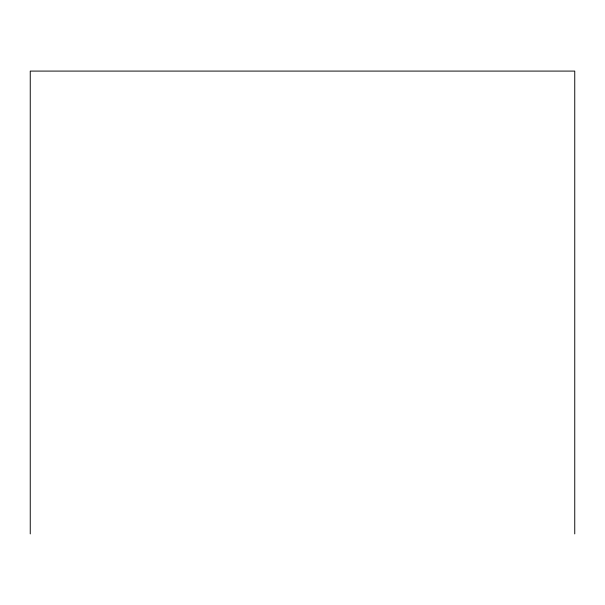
<?xml version="1.0" encoding="UTF-8"?>
<svg xmlns="http://www.w3.org/2000/svg" width="605" height="605" viewBox="0 0 605 605"><rect width="100%" height="100%" fill="white"/><g stroke="black" fill="none" stroke-linecap="round" stroke-linejoin="round"><path stroke-width="0.91" d="M574.75 533.913L574.75 71.087L30.25 71.087L30.25 533.913"/></g></svg>
